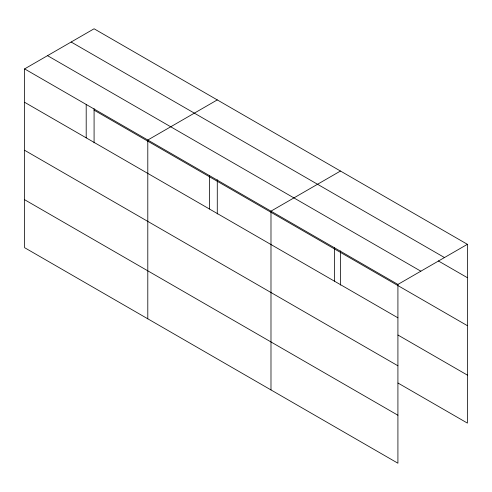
<?xml version="1.0" encoding="UTF-8"?>
<svg xmlns="http://www.w3.org/2000/svg" width="492" height="492" viewBox="0 0 492 492"><rect width="100%" height="100%" fill="white"/><g stroke="black" fill="none" stroke-linecap="round" stroke-linejoin="round"><path stroke-width="0.74" d="M94.083 142.858L94.083 108.634M217.28 179.758L217.28 213.983M340.47 250.883L340.47 285.108M397.985 383.028L467.4 423.102L467.4 244.315L94.083 28.782L24.6 68.898L24.6 247.685L397.917 463.218L397.917 284.431L24.6 68.898M217.28 99.907L147.797 140.023L147.797 318.81M340.47 171.032L270.987 211.148L270.987 389.935M397.917 284.431L467.4 244.315M71.156 42.023L444.473 257.55M438.311 260.914L467.4 277.703M47.527 55.657L420.844 271.19M94.083 110.153L467.4 325.686M24.6 102.287L397.917 317.82M397.985 335.046L467.4 375.119M24.6 150.269L397.917 365.802M24.6 199.703L397.917 415.236M334.455 247.79L334.455 281.178M209.389 175.589L209.389 208.977M86.198 104.464L86.198 137.852"/></g></svg>
